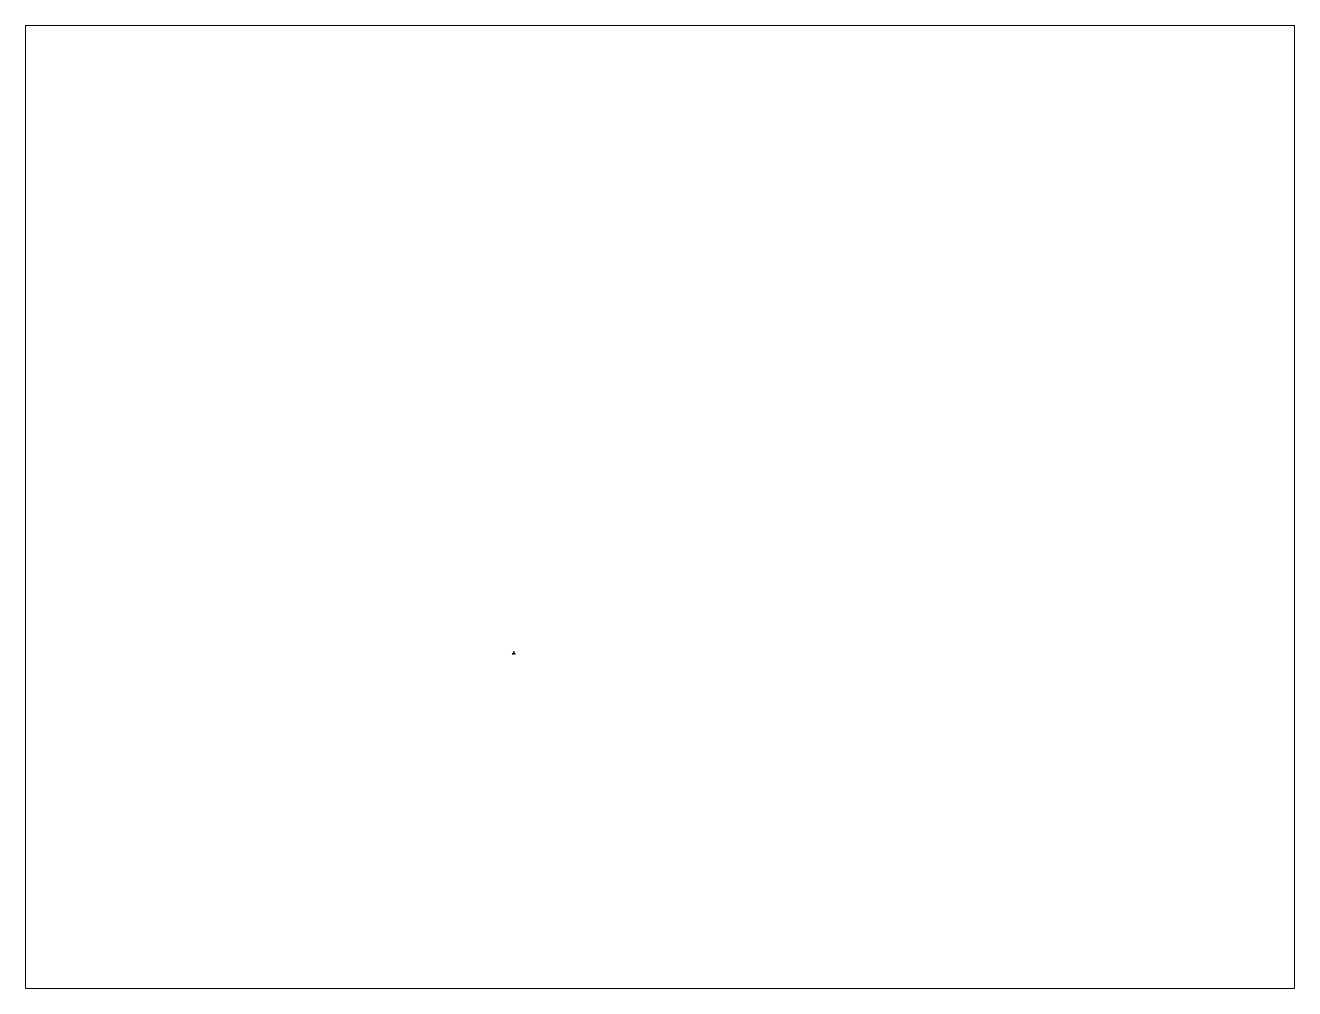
# Paper-space layout 'Layout2' of a CAD drawing. Extents: x 26 to 231, y 20 to 176.
# The model-space entities are those that its viewports show. They can reach past a viewport. Long polylines and large blocks are cut down to what shows.
import ezdxf

# ---------------------------------------------------------------- set-up
doc = ezdxf.new("R2010")
doc.units = 13
doc.layers.add('MAGNET', color=11, linetype='Continuous')

msp = doc.modelspace()

# ---------------------------------------------------------------- linework, layer by layer
at = {"layer": 'MAGNET'}
for points in [[(-470.1, -470.3), (-470.3, -469.9), (-474.7, -472.4), (-474.4, -472.8)], [(-470.2, -469.7), (-469.7, -469.7), (-469.7, -464.7), (-470.2, -464.7)], [(-469.7, -469.9), (-469.9, -470.3), (-465.6, -472.8), (-465.3, -472.4)]]:
    msp.add_lwpolyline(points, close=True, dxfattribs=at)

psp = doc.layouts.new('Layout2')

# ---------------------------------------------------------------- viewports
at = {"layer": '0', "view_target_point": (-10, -10)}
psp.add_viewport(center=(128.5, 97.5), size=(205.6, 156), view_center_point=(0, 0), view_height=3030, dxfattribs=at)

doc.saveas('drawing.dxf')
